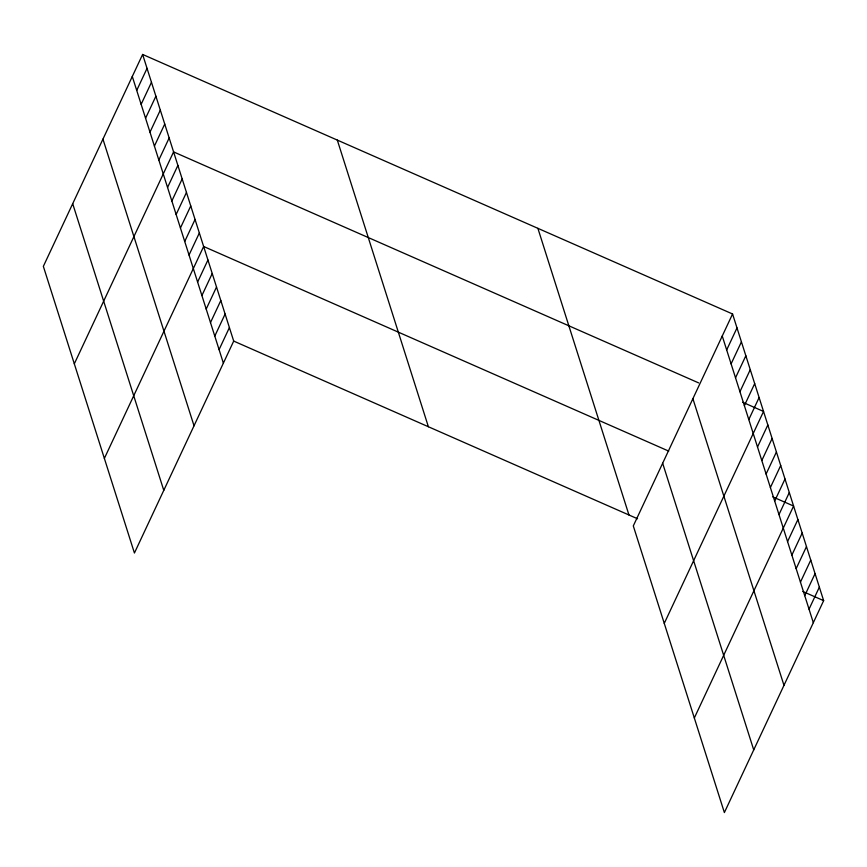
<?xml version="1.0" encoding="UTF-8"?>
<svg xmlns="http://www.w3.org/2000/svg" width="867" height="867" viewBox="0 0 867 867"><rect width="100%" height="100%" fill="white"/><g stroke="black" fill="none" stroke-linecap="round" stroke-linejoin="round"><path stroke-width="1.3" d="M142.621 54.437L43.35 266.353L134.428 553.016L233.7 341.089L142.621 54.437L732.572 313.984L823.65 600.647L724.378 812.563L633.3 525.911L732.572 313.984M136.726 90.396L147.043 68.352M141.148 104.322L151.476 82.278M145.569 118.248L155.897 96.204M149.991 132.163L160.319 110.12M154.413 146.09L164.741 124.046M158.834 160.016L169.163 137.972M74.313 363.826L173.584 151.898L698.65 382.9M167.559 187.456L177.887 165.413M171.85 200.96L182.178 178.927M176.142 214.474L186.47 192.431M180.434 227.988L190.762 205.945M184.725 241.503L195.053 219.459M189.028 255.017L199.345 232.974M104.365 458.415L203.647 246.488L668.706 451.1M197.611 282.046L207.939 260.002M201.903 295.56L212.231 273.517M206.194 309.075L216.522 287.031M210.486 322.589L220.814 300.546M214.788 336.103L225.106 314.06M219.08 349.618L229.408 327.574M726.676 349.954L737.004 327.91M731.098 363.88L741.426 341.836M735.519 377.795L745.848 355.763M739.941 391.721L750.269 369.678M744.374 405.648L754.691 383.604M748.795 419.574L759.113 397.53M664.263 623.373L763.545 411.446L742.726 402.288M757.509 447.004L767.837 424.96M761.8 460.518L772.129 438.474M766.092 474.032L776.42 451.989M770.395 487.547L780.712 465.503M774.686 501.061L785.003 479.017M778.978 514.575L789.306 492.532M694.326 717.974L793.598 506.046L772.779 496.889M787.561 541.604L797.889 519.561M791.853 555.118L802.181 533.075M796.155 568.633L806.473 546.589M800.447 582.147L810.764 560.104M804.739 595.662L815.067 573.618M809.03 609.176L819.358 587.132M233.7 341.089L637.538 518.759M802.831 591.489L823.65 600.647M722.254 336.028L813.322 622.679M692.896 398.69L783.974 685.342M662.659 463.249L753.726 749.901M537.887 228.335L628.965 514.987M337.306 140.086L428.385 426.737M132.293 76.48L223.372 363.132M102.945 139.132L194.024 425.795M72.698 203.702L163.776 490.354"/></g></svg>
